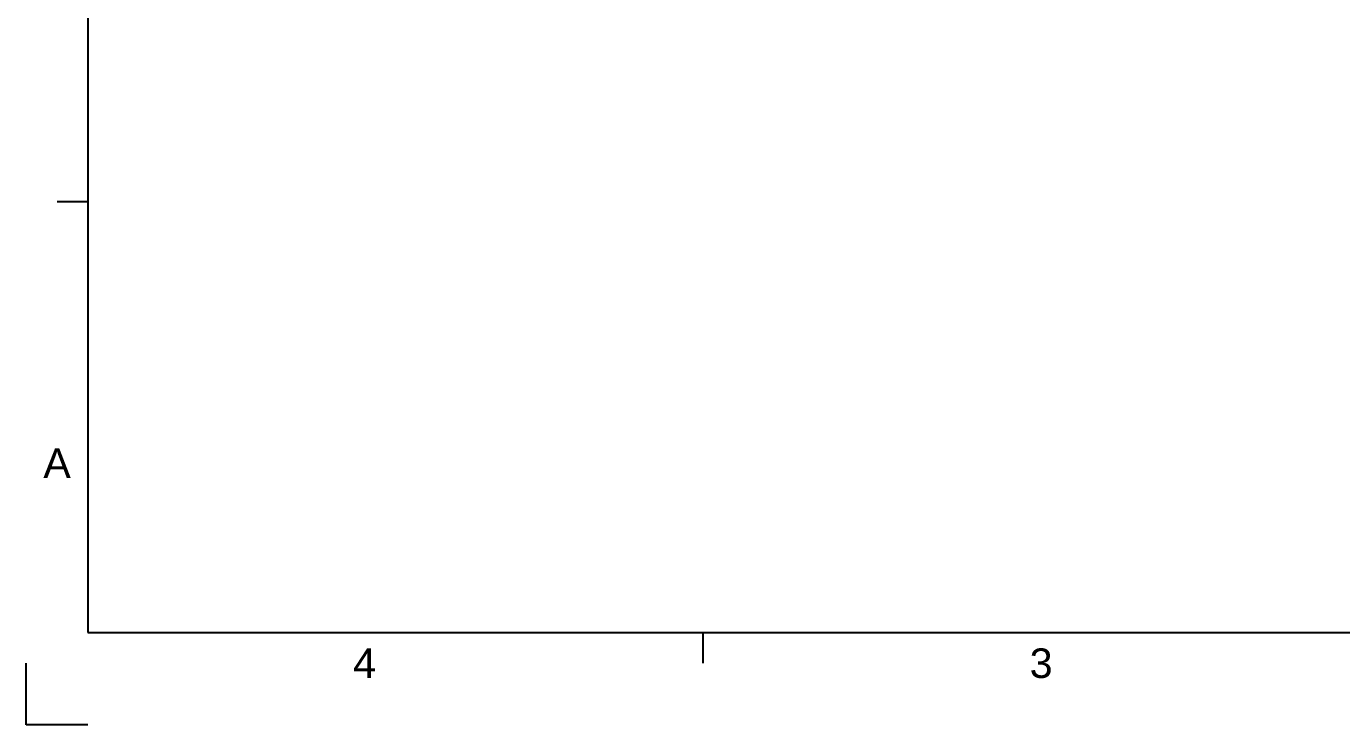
# Model space of a CAD drawing. Header units: inches. Extents: x 0 to 22, y 0 to 17.
# Drawn here: x 0 to 10.69, y 0 to 5.68 of the extents above; entities that cross this region are included whole.
import ezdxf
from ezdxf.enums import TextEntityAlignment as Align

# ---------------------------------------------------------------- set-up
doc = ezdxf.new("R2010")
doc.units = ezdxf.units.IN
doc.header["$LTSCALE"] = 0.75
doc.header["$MEASUREMENT"] = 0
doc.layers.add('Border', color=7, linetype='Continuous')
doc.styles.add('FusionTitle', font='ARIALUNI.TTF')

# ---------------------------------------------------------------- blocks, each defined once
blk = doc.blocks.new('ANSI_C_SHEET')
at = {"layer": 'Border'}
for p, q in [((0.5, 16.25), (0.5, 0.75)), ((0.5, 4.25), (0.25, 4.25)), ((0.5, 0.75), (21.5, 0.75)), ((5.5, 0.75), (5.5, 0.5)), ((0, 0), (0, 0.5)), ((0.5, 0), (0, 0))]:
    blk.add_line(p, q, dxfattribs=at)
at = {"layer": 'Border', "style": 'FusionTitle'}
for s, p in [('A', (0.25, 2.125)), ('4', (2.75, 0.5)), ('3', (8.25, 0.5))]:
    blk.add_text(s, height=0.24, dxfattribs=at).set_placement(p, align=Align.MIDDLE)

msp = doc.modelspace()

# ---------------------------------------------------------------- block references
at = {"layer": 'Border'}
msp.add_blockref('ANSI_C_SHEET', (0, 0), dxfattribs=at)

doc.saveas('drawing.dxf')
